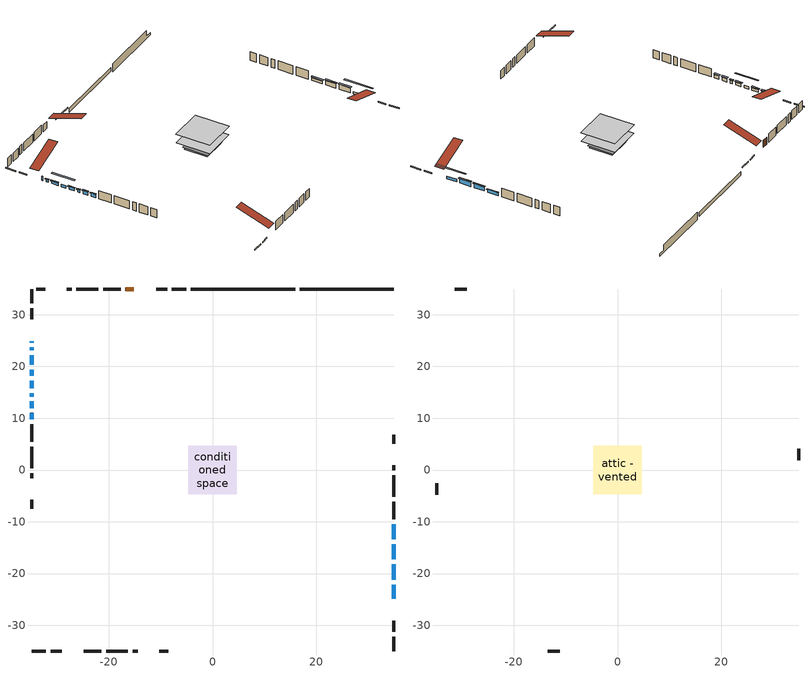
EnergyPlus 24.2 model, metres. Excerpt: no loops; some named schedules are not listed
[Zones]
conditioned space
 floor adiabatic (Floor2 construction): -3.48,-3.48 -3.48,3.48 3.48,3.48 3.48,-3.48 z1.07
 floor adiabatic (AdiabaticFloorConstruction): -4.71,-4.71 -4.71,4.71 4.71,4.71 4.71,-4.71 z1.07
 floor foundation (Slab1 construction): -3.22,-3.22 -3.22,3.22 3.22,3.22 3.22,-3.22 z-1.22
 floor foundation (Slab2 construction): -3.48,-3.48 -3.48,3.48 3.48,3.48 3.48,-3.48 z-0.65
 wall outside (RimJoist1 construction): -5.1,34.97 -7.85,34.97 / -34.97,-34.97 -32.21,-34.97 / -34.97,34.97 -34.97,32.21 / 34.97,-34.97 34.97,-32.21 z1.07:1.37
 wall outside (RimJoist2 construction): -8.78,34.97 -10.9,34.97 / -31.28,-34.97 -29.16,-34.97 / -34.97,31.28 -34.97,29.16 / 34.97,-31.28 34.97,-29.16 z1.07:1.37
 wall outside (AdiabaticWallConstruction 1): -15.18,34.97 -16.81,34.97 z1.07:3.1
 wall outside (AdiabaticWallConstruction): -34.97,24.88 -34.97,24.62 z1.07:2.29; -34.97,23.7 -34.97,23.08 / -34.97,22.16 -34.97,20.33 / 34.97,-13.41 34.97,-10.46 z1.07:1.83; 34.97,-24.88 34.97,-22.14 / -34.97,19.4 -34.97,18.18 z1.07:1.78; 34.97,-21.21 34.97,-18.16 z1.07:2.49; 34.97,-17.23 34.97,-14.33 z1.07:2.34; -34.97,17.25 -34.97,15.78 z1.07:1.88; -34.97,14.85 -34.97,14.19 z1.07:1.89; -34.97,13.26 -34.97,11.94 / -34.97,11.01 -34.97,9.79 z1.07:2.09
 wall outside (Wall1 construction): -17.73,34.97 -21.15,34.97 / -24.88,-34.97 -21.47,-34.97 / -34.97,8.86 -34.97,5.45 / 34.97,-9.53 34.97,-6.12 z1.07:3.51
 wall outside (Wall2 construction): -22.08,34.97 -26.27,34.97 / -20.54,-34.97 -16.34,-34.97 / -34.97,4.52 -34.97,0.32 / 34.97,-5.19 34.97,-1 z1.07:3.51
 wall outside (Wall3 construction): -27.2,34.97 -28.19,34.97 / -15.41,-34.97 -14.42,-34.97 / -34.97,-0.6 -34.97,-1.59 / 34.97,-0.07 34.97,0.92 z1.07:3.51
 wall outside (Wall5 construction): -32.35,34.97 -34.04,34.97 / -10.27,-34.97 -8.58,-34.97 / -34.97,-5.75 -34.97,-7.44 / 34.97,5.08 34.97,6.77 z1.07:3.51
 wall foundation (FoundationWall1 construction): 16.88,34.97,-1.22 16.88,34.97,1.07 33.16,34.97,1.07 33.16,34.97,-0.49 34.97,34.97,-0.49 34.97,34.97,-1.22
 wall foundation (FoundationWall2 construction): 15.95,34.97 -4.17,34.97 z-0.65:0.45
 window (WindowConstruction 9): -34.97,24.88 -34.97,24.63 z1.07:2.29
 window (WindowConstruction 7): -34.97,23.7 -34.97,23.09 z1.07:1.83
 window (WindowConstruction 8): -34.97,22.16 -34.97,20.33 z1.07:1.83
 window (WindowConstruction 10): 34.97,-24.88 34.97,-22.14 z1.07:1.78
 window (WindowConstruction 11): -34.97,19.4 -34.97,18.18 z1.07:1.78
 window (WindowConstruction): 34.97,-21.21 34.97,-18.16 z1.07:2.49
 window (WindowConstruction 1): 34.97,-17.23 34.97,-14.34 z1.07:2.34
 window (WindowConstruction 2): 34.97,-13.41 34.97,-10.46 z1.07:1.83
 window (WindowConstruction 3): -34.97,17.25 -34.97,15.78 z1.07:1.88
 window (WindowConstruction 4): -34.97,14.85 -34.97,14.19 z1.07:1.88
 window (WindowConstruction 5): -34.97,13.26 -34.97,11.94 z1.07:2.08
 window (WindowConstruction 6): -34.97,11.01 -34.97,9.79 z1.07:2.08
 door (Door): -15.18,34.97 -16.81,34.97 z1.07:3.1
 ceiling adiabatic (AdiabaticFloorConstruction): 4.71,-4.71 4.71,4.71 -4.71,4.71 -4.71,-4.71 z1.07
attic - vented
 floor to conditioned space (Floor1 construction Reversed): -4.72,-4.72 -4.72,4.72 4.72,4.72 4.72,-4.72 z3.51
 wall outside (Wall4 construction): -29.12,34.97 -31.42,34.97 / -13.49,-34.97 -11.2,-34.97 / -34.97,-2.52 -34.97,-4.82 / 34.97,1.85 34.97,4.15 z1.07:3.51
 roof outside (Roof1 construction): -14.25,34.97,3.51 -14.25,25.78,6.57 -11.83,25.78,6.57 -11.83,34.97,3.51; -25.81,-34.97,3.51 -25.81,-25.78,6.57 -28.23,-25.78,6.57 -28.23,-34.97,3.51; -34.97,25.81,3.51 -25.78,25.81,6.57 -25.78,28.23,6.57 -34.97,28.23,3.51; 34.97,-25.81,3.51 25.78,-25.81,6.57 25.78,-28.23,6.57 34.97,-28.23,3.51
shading: -34.97,22.89 -34.97,23.9 -35.38,23.9 -35.38,22.89 z2.03; -34.97,20.13 -34.97,22.36 -35.38,22.36 -35.38,20.13 z2.03; 34.97,-19.5 34.97,-27.52 35.38,-27.52 35.38,-19.5 z4.42; -34.97,15.54 -34.97,22.04 -35.38,22.04 -35.38,15.54 z4.42; 34.97,-17.96 34.97,-21.41 35.38,-21.41 35.38,-17.96 z2.69; 34.97,-14.13 34.97,-17.43 35.38,-17.43 35.38,-14.13 z2.54; 34.97,-10.26 34.97,-13.61 35.38,-13.61 35.38,-10.26 z2.03; -34.97,15.58 -34.97,17.45 -35.38,17.45 -35.38,15.58 z2.08; -34.97,13.99 -34.97,15.05 -35.38,15.05 -35.38,13.99 z2.08; -34.97,11.74 -34.97,13.46 -35.38,13.46 -35.38,11.74 z2.29; -34.97,9.59 -34.97,11.21 -35.38,11.21 -35.38,9.59 z2.29
[Building]
Building 1: Terrain=Suburbs
[Site:Location]
Edmonton Intl AP_AB: Latitude {deg}=53.31; Longitude {deg}=-113.58; Time Zone {hr}=-7; Elevation {m}=723; Keep Site Location Information=Yes
[Site:GroundTemperature:Shallow]
-1.56185, -3.61833, -3.78302, -2.80711, 1.11059, 5.01004, 8.39065, 10.5322, 10.7141, 8.97234, 5.67794, 1.89811
[Site:WaterMainsTemperature]
Calculation Method=Schedule; Temperature Schedule=mains temperature schedule
[Material] Roughness=Rough; Thermal Absorptance=0.9
Name | Thickness {m} | Conductivity {W/m-K} | Density {kg/m3} | Specific Heat {J/kg-K} | Solar Absorptance | Visible Absorptance
asphalt or fiberglass shingles | 0.00635 | 0.162714 | 1121.4 | 1465.45 | 0.4 | 0.4
ceiling loosefill ins | 0.169333 | 0.0480833 | 16.02 | 1046.75 | 0.7 | 0.7
ceiling stud and cavity | 0.1397 | 0.14295 | 65.682 | 1177.47 | 0.7 | 0.7
concrete 4.0 in. | 0.1016 | 1.803125 | 2242.8 | 837.4 | 0.7 | 0.7
concrete 8.0 in. | 0.2032 | 1.803125 | 2242.8 | 837.4 | 0.7 | 0.7
door material | 0.04445 | 0.053851 | 512.64 | 1214.23 | 0.7 | 0.7
exterior vertical ins | 0.00664066 | 0.029427 | 32.04 | 1214.23 | 0.7 | 0.7
exterior vertical ins 1 | 0.0537852 | 0.029427 | 32.04 | 1214.23 | 0.7 | 0.7
floor covering | 0.0127 | 9.015625 | 54.468 | 1339.84 | 0.6 | 0.6
floor covering 1 | 0.0127 | 0.0433444 | 54.468 | 1339.84 | 0.6 | 0.6
floor rigid ins; wall rigid ins | 0.512978 | 0.029427 | 32.04 | 1214.23 | 0.7 | 0.7
floor stud and cavity | 0.0889 | 0.216499 | 50.32683 | 1063.81 | 0.7 | 0.7
floor stud and cavity 1 | 0.1397 | 1.75129 | 37.0049 | 1207.88 | 0.7 | 0.7
furniture material conditioned space 1 | 0.1524 | 0.115458 | 640.8 | 1214.23 | 0.6 | 0.6
gypsum board | 0.0127 | 0.160291 | 801 | 837.4 | 0.6 | 0.6
gypsum board 1 | 0.0127 | 0.160291 | 801 | 837.4 | 0.7 | 0.7
osb sheathing 0.5 in. | 0.0127 | 0.115458 | 512.64 | 1214.23 | 0.7 | 0.7
osb sheathing 0.75 in. | 0.01905 | 0.115458 | 512.64 | 1214.23 | 0.7 | 0.7
osb sheathing 2.0 in. | 0.0508 | 0.115458 | 512.64 | 1214.23 | 0.7 | 0.7
rim joist stud and cavity | 0.0508 | 0.0315791 | 125.044 | 1163.47 | 0.6 | 0.6
rim joist stud and cavity 1 | 0.0508 | 0.0286046 | 125.044 | 1163.47 | 0.6 | 0.6
wall stud and cavity | 0.1397 | 0.101978 | 139.0536 | 1170.24 | 0.7 | 0.7
wall stud and cavity 1 | 0.1397 | 0.0917207 | 139.0536 | 1170.24 | 0.7 | 0.7
wall stud and cavity 2 | 0.1397 | 0.108534 | 139.0536 | 1170.24 | 0.7 | 0.7
wall stud and cavity 3 | 0.0889 | 6.1454 | 50.32683 | 1063.81 | 0.6 | 0.6
wall stud and cavity 4 | 0.1397 | 0.112846 | 139.0536 | 1170.24 | 0.7 | 0.7
wall stud and cavity 5 | 0.0889 | 0.380278 | 52.3479 | 1209.89 | 0.7 | 0.7
wall stud and cavity 6 | 0.0889 | 0.391764 | 83.0341 | 1211.67 | 0.7 | 0.7
wood siding | 0.0254 | 0.102417 | 544.68 | 1172.36 | 0.4 | 0.4
wood siding 1 | 0.00254 | 0.102417 | 544.68 | 1172.36 | 0.4 | 0.4
wood siding 2; wood siding 3; wood siding 4 | 0.0254 | 0.102417 | 544.68 | 1172.36 | 0.7 | 0.7
[WindowMaterial:SimpleGlazingSystem]
Name | U-Factor {W/m2-K} | Solar Heat Gain Coefficient
WindowMaterial | 3.296079 | 0.7
WindowMaterial 1 | 3.696378 | 0.57
WindowMaterial 10 | 3.30573 | 0.66
WindowMaterial 11 | 4.52082 | 0.53
WindowMaterial 2 | 4.38001 | 0.54
WindowMaterial 3 | 4.29711 | 0.54
WindowMaterial 4 | 2.52614 | 0.26
WindowMaterial 5 | 4.08135 | 0.55
WindowMaterial 6 | 4.10633 | 0.55
WindowMaterial 7 | 4.71671 | 0.51
WindowMaterial 8 | 2.680016 | 0.5
WindowMaterial 9 | 5.1119 | 0.64
[Construction]
AdiabaticFloorConstruction: floor stud and cavity 1, floor rigid ins, osb sheathing 0.75 in., floor covering 1
AdiabaticWallConstruction: wood siding 3, wall rigid ins, wall stud and cavity 5, gypsum board
AdiabaticWallConstruction 1: wood siding 4, wall rigid ins, wall stud and cavity 5, gypsum board
Door: door material
Floor1 construction Reversed: gypsum board, ceiling stud and cavity, ceiling loosefill ins
Floor2 construction: floor stud and cavity, floor covering
FoundationWall1 construction; FoundationWall2 construction: concrete 8.0 in., gypsum board 1
furniture construction conditioned space 1: furniture material conditioned space 1
PartitionWallConstruction: gypsum board, wall stud and cavity 6, gypsum board
RimJoist1 construction: wood siding 2, osb sheathing 2.0 in., rim joist stud and cavity
RimJoist2 construction: wood siding 2, osb sheathing 2.0 in., rim joist stud and cavity 1
Roof1 construction: asphalt or fiberglass shingles
Slab1 construction; Slab2 construction: concrete 4.0 in.
Wall1 construction: wood siding, osb sheathing 0.5 in., wall stud and cavity, gypsum board
Wall2 construction: wood siding, osb sheathing 0.5 in., wall stud and cavity 1, gypsum board
Wall3 construction: wood siding, osb sheathing 0.5 in., wall stud and cavity 2, gypsum board
Wall4 construction: wood siding 1, wall stud and cavity 3
Wall5 construction: wood siding, osb sheathing 0.5 in., wall stud and cavity 4, gypsum board
WindowConstruction: WindowMaterial
WindowConstruction 1: WindowMaterial 1
WindowConstruction 10: WindowMaterial 10
WindowConstruction 11: WindowMaterial 11
WindowConstruction 2: WindowMaterial 2
WindowConstruction 3: WindowMaterial 3
WindowConstruction 4: WindowMaterial 4
WindowConstruction 5: WindowMaterial 5
WindowConstruction 6: WindowMaterial 6
WindowConstruction 7: WindowMaterial 7
WindowConstruction 8: WindowMaterial 8
WindowConstruction 9: WindowMaterial 9
[Zone] Multiplier=1; Part of Total Floor Area=Yes
Name | Volume {m3}
attic - vented | 44.2148
conditioned space | 321.2
[Space]
Name | Zone | Volume {m3}
attic - vented 1 | attic - vented | 44.2148
conditioned space 1 | conditioned space | 321.2
[ZoneInfiltration:EffectiveLeakageArea]
infil attic - vented 1: Zone or Space=attic - vented 1; Schedule=Always On Discrete; Effective Air Leakage Area {cm2}=3093.91; Stack Coefficient=0.000382492; Wind Coefficient=1.32139e-05
[ZoneMixing]
whole house fan mix: Zone or Space=attic - vented; Schedule=Always On Continuous; Design Flow Rate Calculation Method=Flow/Zone; Design Flow Rate {m3/s}=0; Source Zone or Space=conditioned space
[SurfaceProperty:ExposedFoundationPerimeter] Exposed Perimeter Calculation Method=TotalExposedPerimeter
Name | Total Exposed Perimeter {m}
Slab1 | 18.087
Slab2 | 20.117
[InternalMass] Zone or ZoneList=conditioned space; Space or SpaceList=conditioned space 1
Name | Construction | Surface Area {m2}
furniture mass conditioned space 1 | furniture construction conditioned space 1 | 90.7879
partition wall mass | PartitionWallConstruction | 178.66
[Lights]
interior lighting: Zone or ZoneList or Space or SpaceList=conditioned space 1; Schedule=interior lighting schedule; Design Level Calculation Method=LightingLevel; Lighting Level {W}=343.2; Return Air Fraction=0; Fraction Radiant=0.6; Fraction Visible=0.2; Fraction Replaceable=1
[People]
occupants: Zone or ZoneList or Space or SpaceList=conditioned space 1; Number of People Schedule=occupants schedule; Number of People Calculation Method=People; Number of People=3; Fraction Radiant=0.314171; Sensible Heat Fraction=0.56303; Activity Level Schedule=occupants activity schedule; Carbon Dioxide Generation Rate {m3/s-W}=0; Enable ASHRAE 55 Comfort Warnings=No; Mean Radiant Temperature Calculation Type=EnclosureAveraged
[ElectricEquipment] Zone or ZoneList or Space or SpaceList=conditioned space 1; Design Level Calculation Method=EquipmentLevel
Name | Schedule | Design Level {W} | Fraction Latent | Fraction Radiant | Fraction Lost
clothes dryer | clothes dryer schedule | 140.772 | 0.015 | 0.081 | 0.85
clothes washer | clothes washer schedule | 32.1985 | 0.03 | 0.162 | 0.7
cooking range | cooking range schedule | 215.147 | 0.08 | 0.432 | 0.2
dishwasher | dishwasher schedule | 66.8632 | 0.3 | 0.18 | 0.4
fridge | fridge schedule | 72.9452 | 0 | 0.6 | 0
mech vent bath fan 0 | mech vent bath fan 0 schedule | 50.2 | 0 | 0 | 1
mech vent bath fan 1 | mech vent bath fan 1 schedule | 50.2 | 0 | 0 | 1
mech vent house fan | mech vent house fan schedule | 0 | 0 | 0 | 1
mech vent house fan cfis | mech vent house fan cfis schedule | 0 | 0 | 0 | 0
mech vent range fan 0 | mech vent range fan 0 schedule | 57 | 0 | 0 | 1
misc plug loads | misc plug loads schedule | 494.7 | 0.045 | 0.513 | 0.1
whole house fan | Always On Discrete | 0 | 0 | 0 | 1
[OtherEquipment] Zone or ZoneList or Space or SpaceList=conditioned space 1; Design Level Calculation Method=EquipmentLevel
Name | Fuel Type | Schedule | Design Level {W} | Fraction Latent | Fraction Radiant | Fraction Lost
clothes dryer 1 | Electricity | clothes dryer schedule | 0 | 0.015 | 0.081 | 0.85
cooking range 1 | Electricity | cooking range schedule | 0 | 0.08 | 0.432 | 0.2
general water use latent | None | general water use schedule | 62.594 | 1 | 0 | 0
general water use sensible | None | general water use schedule | -61.6891 | 0 | 0.6 | 0
mech vent house fan latent load | None | Always On Discrete | 0 | 1 | 0 | 0
mech vent house fan sensible load | None | Always On Discrete | 0 | 0 | 0 | 0
water heater energy adjustment1 | NaturalGas | Always On Discrete | 0.01 | 0 | 0 | 1
[ZoneInfiltration:DesignFlowRate] Zone or ZoneList or Space or SpaceList=conditioned space 1; Schedule=Always On Discrete; Design Flow Rate Calculation Method=Flow/Zone; Design Flow Rate {m3/s}=0
infil flow; natural vent flow; whole house fan flow
[Foundation:Kiva] Initial Indoor Air Temperature {C}=18; Wall Depth Below Slab {m}=0.2032; Custom Block X Position 1 {m}=0.2159; Custom Block Z Position 1 {m}=0
Name | Wall Height Above Grade {m} | Custom Block Material Name 1 | Custom Block Depth 1 {m}
Foundation Kiva 1 | 1.07 | exterior vertical ins | 2.28999
Foundation Kiva 2 | 0.450007 | exterior vertical ins 1 | 1.09999
[Foundation:Kiva:Settings]
Soil Conductivity {W/m-K}=0.849921; Soil Density {kg/m3}=1842.3; Soil Specific Heat {J/kg-K}=418.7; Ground Solar Absorptivity=0.9; Ground Thermal Absorptivity=0.9; Ground Surface Roughness {m}=0.03; Far-Field Width {m}=40; Deep-Ground Boundary Condition=ZeroFlux; Deep-Ground Depth {m}=40; Minimum Cell Dimension {m}=0.2; Maximum Cell Growth Coefficient=3; Simulation Timestep=Timestep
[Exterior:Lights]
exterior lighting: Schedule=exterior lighting schedule; Design Level {W}=75.6
[Schedule:Constant]
Name | Hourly Value
Always On Continuous; mech vent house fan schedule; mech vent house fan cfis schedule; Always On Discrete | 1
occupants activity schedule | 117.228
fridge schedule | 0
[Schedule:Week:Daily]
interior lighting schedule Week Rule - Jan1-Jan27: interior lighting schedule day, interior lighting schedule day, interior lighting schedule day, interior lighting schedule day, interior lighting schedule day, interior lighting schedule day, interior lighting schedule day, interior lighting schedule default day, interior lighting schedule default day, interior lighting schedule default day, interior lighting schedule default day, interior lighting schedule default day
interior lighting schedule Week Rule - Jan28-Feb3: interior lighting schedule day, interior lighting schedule day, interior lighting schedule day, interior lighting schedule day, interior lighting schedule day 1, interior lighting schedule day 1, interior lighting schedule day 1, interior lighting schedule default day, interior lighting schedule default day, interior lighting schedule default day, interior lighting schedule default day, interior lighting schedule default day
interior lighting schedule Week Rule - Feb4-Feb24: interior lighting schedule day 1, interior lighting schedule day 1, interior lighting schedule day 1, interior lighting schedule day 1, interior lighting schedule day 1, interior lighting schedule day 1, interior lighting schedule day 1, interior lighting schedule default day, interior lighting schedule default day, interior lighting schedule default day, interior lighting schedule default day, interior lighting schedule default day
interior lighting schedule Week Rule - Feb25-Mar3: interior lighting schedule day 1, interior lighting schedule day 1, interior lighting schedule day 1, interior lighting schedule day 1, interior lighting schedule day 2, interior lighting schedule day 2, interior lighting schedule day 2, interior lighting schedule default day, interior lighting schedule default day, interior lighting schedule default day, interior lighting schedule default day, interior lighting schedule default day
interior lighting schedule Week Rule - Mar4-Mar31: interior lighting schedule day 2, interior lighting schedule day 2, interior lighting schedule day 2, interior lighting schedule day 2, interior lighting schedule day 2, interior lighting schedule day 2, interior lighting schedule day 2, interior lighting schedule default day, interior lighting schedule default day, interior lighting schedule default day, interior lighting schedule default day, interior lighting schedule default day
interior lighting schedule Week Rule - Apr1-Apr28: interior lighting schedule day 3, interior lighting schedule day 3, interior lighting schedule day 3, interior lighting schedule day 3, interior lighting schedule day 3, interior lighting schedule day 3, interior lighting schedule day 3, interior lighting schedule default day, interior lighting schedule default day, interior lighting schedule default day, interior lighting schedule default day, interior lighting schedule default day
interior lighting schedule Week Rule - Apr29-May5: interior lighting schedule day 3, interior lighting schedule day 3, interior lighting schedule day 4, interior lighting schedule day 4, interior lighting schedule day 4, interior lighting schedule day 4, interior lighting schedule day 4, interior lighting schedule default day, interior lighting schedule default day, interior lighting schedule default day, interior lighting schedule default day, interior lighting schedule default day
interior lighting schedule Week Rule - May6-May26: interior lighting schedule day 4, interior lighting schedule day 4, interior lighting schedule day 4, interior lighting schedule day 4, interior lighting schedule day 4, interior lighting schedule day 4, interior lighting schedule day 4, interior lighting schedule default day, interior lighting schedule default day, interior lighting schedule default day, interior lighting schedule default day, interior lighting schedule default day
interior lighting schedule Week Rule - May27-Jun2: interior lighting schedule day 4, interior lighting schedule day 4, interior lighting schedule day 4, interior lighting schedule day 4, interior lighting schedule day 4, interior lighting schedule day 5, interior lighting schedule day 5, interior lighting schedule default day, interior lighting schedule default day, interior lighting schedule default day, interior lighting schedule default day, interior lighting schedule default day
interior lighting schedule Week Rule - Jun3-Jun30: interior lighting schedule day 5, interior lighting schedule day 5, interior lighting schedule day 5, interior lighting schedule day 5, interior lighting schedule day 5, interior lighting schedule day 5, interior lighting schedule day 5, interior lighting schedule default day, interior lighting schedule default day, interior lighting schedule default day, interior lighting schedule default day, interior lighting schedule default day
interior lighting schedule Week Rule - Jul1-Jul28: interior lighting schedule day 6, interior lighting schedule day 6, interior lighting schedule day 6, interior lighting schedule day 6, interior lighting schedule day 6, interior lighting schedule day 6, interior lighting schedule day 6, interior lighting schedule default day, interior lighting schedule default day, interior lighting schedule default day, interior lighting schedule default day, interior lighting schedule default day
interior lighting schedule Week Rule - Jul29-Aug4: interior lighting schedule day 6, interior lighting schedule day 6, interior lighting schedule day 6, interior lighting schedule day 7, interior lighting schedule day 7, interior lighting schedule day 7, interior lighting schedule day 7, interior lighting schedule default day, interior lighting schedule default day, interior lighting schedule default day, interior lighting schedule default day, interior lighting schedule default day
interior lighting schedule Week Rule - Aug5-Aug25: interior lighting schedule day 7, interior lighting schedule day 7, interior lighting schedule day 7, interior lighting schedule day 7, interior lighting schedule day 7, interior lighting schedule day 7, interior lighting schedule day 7, interior lighting schedule default day, interior lighting schedule default day, interior lighting schedule default day, interior lighting schedule default day, interior lighting schedule default day
interior lighting schedule Week Rule - Aug26-Sep1: interior lighting schedule day 7, interior lighting schedule day 7, interior lighting schedule day 7, interior lighting schedule day 7, interior lighting schedule day 7, interior lighting schedule day 7, interior lighting schedule day 8, interior lighting schedule default day, interior lighting schedule default day, interior lighting schedule default day, interior lighting schedule default day, interior lighting schedule default day
interior lighting schedule Week Rule - Sep2-Sep29: interior lighting schedule day 8, interior lighting schedule day 8, interior lighting schedule day 8, interior lighting schedule day 8, interior lighting schedule day 8, interior lighting schedule day 8, interior lighting schedule day 8, interior lighting schedule default day, interior lighting schedule default day, interior lighting schedule default day, interior lighting schedule default day, interior lighting schedule default day
interior lighting schedule Week Rule - Sep30-Oct6: interior lighting schedule day 8, interior lighting schedule day 9, interior lighting schedule day 9, interior lighting schedule day 9, interior lighting schedule day 9, interior lighting schedule day 9, interior lighting schedule day 9, interior lighting schedule default day, interior lighting schedule default day, interior lighting schedule default day, interior lighting schedule default day, interior lighting schedule default day
interior lighting schedule Week Rule - Oct7-Oct27: interior lighting schedule day 9, interior lighting schedule day 9, interior lighting schedule day 9, interior lighting schedule day 9, interior lighting schedule day 9, interior lighting schedule day 9, interior lighting schedule day 9, interior lighting schedule default day, interior lighting schedule default day, interior lighting schedule default day, interior lighting schedule default day, interior lighting schedule default day
interior lighting schedule Week Rule - Oct28-Nov3: interior lighting schedule day 9, interior lighting schedule day 9, interior lighting schedule day 9, interior lighting schedule day 9, interior lighting schedule day 10, interior lighting schedule day 10, interior lighting schedule day 10, interior lighting schedule default day, interior lighting schedule default day, interior lighting schedule default day, interior lighting schedule default day, interior lighting schedule default day
interior lighting schedule Week Rule - Nov4-Nov24: interior lighting schedule day 10, interior lighting schedule day 10, interior lighting schedule day 10, interior lighting schedule day 10, interior lighting schedule day 10, interior lighting schedule day 10, interior lighting schedule day 10, interior lighting schedule default day, interior lighting schedule default day, interior lighting schedule default day, interior lighting schedule default day, interior lighting schedule default day
interior lighting schedule Week Rule - Nov25-Dec1: interior lighting schedule day 10, interior lighting schedule day 10, interior lighting schedule day 10, interior lighting schedule day 10, interior lighting schedule day 10, interior lighting schedule day 10, interior lighting schedule day 11, interior lighting schedule default day, interior lighting schedule default day, interior lighting schedule default day, interior lighting schedule default day, interior lighting schedule default day
interior lighting schedule Week Rule - Dec2-Dec31: interior lighting schedule day 11, interior lighting schedule day 11, interior lighting schedule day 11, interior lighting schedule day 11, interior lighting schedule day 11, interior lighting schedule day 11, interior lighting schedule day 11, interior lighting schedule default day, interior lighting schedule default day, interior lighting schedule default day, interior lighting schedule default day, interior lighting schedule default day
occupants schedule Week Rule - Jan1-Dec31: occupants schedule day, occupants schedule day, occupants schedule day, occupants schedule day, occupants schedule day, occupants schedule day, occupants schedule day, occupants schedule default day, occupants schedule default day, occupants schedule default day, occupants schedule default day, occupants schedule default day
clothes dryer schedule Week Rule - Jan1-Dec31: clothes dryer schedule day, clothes dryer schedule day, clothes dryer schedule day, clothes dryer schedule day, clothes dryer schedule day, clothes dryer schedule day, clothes dryer schedule day, clothes dryer schedule default day, clothes dryer schedule default day, clothes dryer schedule default day, clothes dryer schedule default day, clothes dryer schedule default day
clothes washer schedule Week Rule - Jan1-Dec31: clothes washer schedule day, clothes washer schedule day, clothes washer schedule day, clothes washer schedule day, clothes washer schedule day, clothes washer schedule day, clothes washer schedule day, clothes washer schedule default day, clothes washer schedule default day, clothes washer schedule default day, clothes washer schedule default day, clothes washer schedule default day
cooking range schedule Week Rule - Jan1-Dec31: cooking range schedule day, cooking range schedule day, cooking range schedule day, cooking range schedule day, cooking range schedule day, cooking range schedule day, cooking range schedule day, cooking range schedule default day, cooking range schedule default day, cooking range schedule default day, cooking range schedule default day, cooking range schedule default day
dishwasher schedule Week Rule - Jan1-Dec31: dishwasher schedule day, dishwasher schedule day, dishwasher schedule day, dishwasher schedule day, dishwasher schedule day, dishwasher schedule day, dishwasher schedule day, dishwasher schedule default day, dishwasher schedule default day, dishwasher schedule default day, dishwasher schedule default day, dishwasher schedule default day
mech vent bath fan 0 schedule Week Rule - Jan1-Dec31: mech vent bath fan 0 schedule day, mech vent bath fan 0 schedule day, mech vent bath fan 0 schedule day, mech vent bath fan 0 schedule day, mech vent bath fan 0 schedule day, mech vent bath fan 0 schedule day, mech vent bath fan 0 schedule day, mech vent bath fan 0 schedule default day, mech vent bath fan 0 schedule default day, mech vent bath fan 0 schedule default day, mech vent bath fan 0 schedule default day, mech vent bath fan 0 schedule default day
mech vent bath fan 1 schedule Week Rule - Jan1-Dec31: mech vent bath fan 1 schedule day, mech vent bath fan 1 schedule day, mech vent bath fan 1 schedule day, mech vent bath fan 1 schedule day, mech vent bath fan 1 schedule day, mech vent bath fan 1 schedule day, mech vent bath fan 1 schedule day, mech vent bath fan 1 schedule default day, mech vent bath fan 1 schedule default day, mech vent bath fan 1 schedule default day, mech vent bath fan 1 schedule default day, mech vent bath fan 1 schedule default day
mech vent range fan 0 schedule Week Rule - Jan1-Dec31: mech vent range fan 0 schedule day, mech vent range fan 0 schedule day, mech vent range fan 0 schedule day, mech vent range fan 0 schedule day, mech vent range fan 0 schedule day, mech vent range fan 0 schedule day, mech vent range fan 0 schedule day, mech vent range fan 0 schedule default day, mech vent range fan 0 schedule default day, mech vent range fan 0 schedule default day, mech vent range fan 0 schedule default day, mech vent range fan 0 schedule default day
misc plug loads schedule Week Rule - Jan1-Dec31: misc plug loads schedule day, misc plug loads schedule day, misc plug loads schedule day, misc plug loads schedule day, misc plug loads schedule day, misc plug loads schedule day, misc plug loads schedule day, misc plug loads schedule default day, misc plug loads schedule default day, misc plug loads schedule default day, misc plug loads schedule default day, misc plug loads schedule default day
general water use schedule Week Rule - Jan1-Dec31: general water use schedule day, general water use schedule day, general water use schedule day, general water use schedule day, general water use schedule day, general water use schedule day, general water use schedule day, general water use schedule default day, general water use schedule default day, general water use schedule default day, general water use schedule default day, general water use schedule default day
exterior lighting schedule Week Rule - Jan1-Jan27: exterior lighting schedule day, exterior lighting schedule day, exterior lighting schedule day, exterior lighting schedule day, exterior lighting schedule day, exterior lighting schedule day, exterior lighting schedule day, exterior lighting schedule default day, exterior lighting schedule default day, exterior lighting schedule default day, exterior lighting schedule default day, exterior lighting schedule default day
exterior lighting schedule Week Rule - Jan28-Feb3: exterior lighting schedule day, exterior lighting schedule day, exterior lighting schedule day, exterior lighting schedule day, exterior lighting schedule day 1, exterior lighting schedule day 1, exterior lighting schedule day 1, exterior lighting schedule default day, exterior lighting schedule default day, exterior lighting schedule default day, exterior lighting schedule default day, exterior lighting schedule default day
exterior lighting schedule Week Rule - Feb4-Feb24: exterior lighting schedule day 1, exterior lighting schedule day 1, exterior lighting schedule day 1, exterior lighting schedule day 1, exterior lighting schedule day 1, exterior lighting schedule day 1, exterior lighting schedule day 1, exterior lighting schedule default day, exterior lighting schedule default day, exterior lighting schedule default day, exterior lighting schedule default day, exterior lighting schedule default day
exterior lighting schedule Week Rule - Feb25-Mar3: exterior lighting schedule day 1, exterior lighting schedule day 1, exterior lighting schedule day 1, exterior lighting schedule day 1, exterior lighting schedule day 2, exterior lighting schedule day 2, exterior lighting schedule day 2, exterior lighting schedule default day, exterior lighting schedule default day, exterior lighting schedule default day, exterior lighting schedule default day, exterior lighting schedule default day
exterior lighting schedule Week Rule - Mar4-Mar31: exterior lighting schedule day 2, exterior lighting schedule day 2, exterior lighting schedule day 2, exterior lighting schedule day 2, exterior lighting schedule day 2, exterior lighting schedule day 2, exterior lighting schedule day 2, exterior lighting schedule default day, exterior lighting schedule default day, exterior lighting schedule default day, exterior lighting schedule default day, exterior lighting schedule default day
exterior lighting schedule Week Rule - Apr1-Apr28: exterior lighting schedule day 3, exterior lighting schedule day 3, exterior lighting schedule day 3, exterior lighting schedule day 3, exterior lighting schedule day 3, exterior lighting schedule day 3, exterior lighting schedule day 3, exterior lighting schedule default day, exterior lighting schedule default day, exterior lighting schedule default day, exterior lighting schedule default day, exterior lighting schedule default day
exterior lighting schedule Week Rule - Apr29-May5: exterior lighting schedule day 3, exterior lighting schedule day 3, exterior lighting schedule day 4, exterior lighting schedule day 4, exterior lighting schedule day 4, exterior lighting schedule day 4, exterior lighting schedule day 4, exterior lighting schedule default day, exterior lighting schedule default day, exterior lighting schedule default day, exterior lighting schedule default day, exterior lighting schedule default day
exterior lighting schedule Week Rule - May6-May26: exterior lighting schedule day 4, exterior lighting schedule day 4, exterior lighting schedule day 4, exterior lighting schedule day 4, exterior lighting schedule day 4, exterior lighting schedule day 4, exterior lighting schedule day 4, exterior lighting schedule default day, exterior lighting schedule default day, exterior lighting schedule default day, exterior lighting schedule default day, exterior lighting schedule default day
exterior lighting schedule Week Rule - May27-Jun2: exterior lighting schedule day 4, exterior lighting schedule day 4, exterior lighting schedule day 4, exterior lighting schedule day 4, exterior lighting schedule day 4, exterior lighting schedule day 5, exterior lighting schedule day 5, exterior lighting schedule default day, exterior lighting schedule default day, exterior lighting schedule default day, exterior lighting schedule default day, exterior lighting schedule default day
exterior lighting schedule Week Rule - Jun3-Jun30: exterior lighting schedule day 5, exterior lighting schedule day 5, exterior lighting schedule day 5, exterior lighting schedule day 5, exterior lighting schedule day 5, exterior lighting schedule day 5, exterior lighting schedule day 5, exterior lighting schedule default day, exterior lighting schedule default day, exterior lighting schedule default day, exterior lighting schedule default day, exterior lighting schedule default day
[Schedule:Year]
interior lighting schedule: interior lighting schedule Week Rule - Jan1-Jan27, 1, 1, 1, 27, interior lighting schedule Week Rule - Jan28-Feb3, 1, 28, 2, 3, interior lighting schedule Week Rule - Feb4-Feb24, 2, 4, 2, 24, interior lighting schedule Week Rule - Feb25-Mar3, 2, 25, 3, 3, interior lighting schedule Week Rule - Mar4-Mar31, 3, 4, 3, 31, interior lighting schedule Week Rule - Apr1-Apr28, 4, 1, 4, 28, interior lighting schedule Week Rule - Apr29-May5, 4, 29, 5, 5, interior lighting schedule Week Rule - May6-May26, 5, 6, 5, 26, interior lighting schedule Week Rule - May27-Jun2, 5, 27, 6, 2, interior lighting schedule Week Rule - Jun3-Jun30, 6, 3, 6, 30, interior lighting schedule Week Rule - Jul1-Jul28, 7, 1, 7, 28, interior lighting schedule Week Rule - Jul29-Aug4, 7, 29, 8, 4, interior lighting schedule Week Rule - Aug5-Aug25, 8, 5, 8, 25, interior lighting schedule Week Rule - Aug26-Sep1, 8, 26, 9, 1, interior lighting schedule Week Rule - Sep2-Sep29, 9, 2, 9, 29, interior lighting schedule Week Rule - Sep30-Oct6, 9, 30, 10, 6, interior lighting schedule Week Rule - Oct7-Oct27, 10, 7, 10, 27, interior lighting schedule Week Rule - Oct28-Nov3, 10, 28, 11, 3, interior lighting schedule Week Rule - Nov4-Nov24, 11, 4, 11, 24, interior lighting schedule Week Rule - Nov25-Dec1, 11, 25, 12, 1, interior lighting schedule Week Rule - Dec2-Dec31, 12, 2, 12, 31
occupants schedule: occupants schedule Week Rule - Jan1-Dec31, 1, 1, 12, 31
clothes dryer schedule: clothes dryer schedule Week Rule - Jan1-Dec31, 1, 1, 12, 31
clothes washer schedule: clothes washer schedule Week Rule - Jan1-Dec31, 1, 1, 12, 31
cooking range schedule: cooking range schedule Week Rule - Jan1-Dec31, 1, 1, 12, 31
dishwasher schedule: dishwasher schedule Week Rule - Jan1-Dec31, 1, 1, 12, 31
mech vent bath fan 0 schedule: mech vent bath fan 0 schedule Week Rule - Jan1-Dec31, 1, 1, 12, 31
mech vent bath fan 1 schedule: mech vent bath fan 1 schedule Week Rule - Jan1-Dec31, 1, 1, 12, 31
mech vent range fan 0 schedule: mech vent range fan 0 schedule Week Rule - Jan1-Dec31, 1, 1, 12, 31
misc plug loads schedule: misc plug loads schedule Week Rule - Jan1-Dec31, 1, 1, 12, 31
general water use schedule: general water use schedule Week Rule - Jan1-Dec31, 1, 1, 12, 31
exterior lighting schedule: exterior lighting schedule Week Rule - Jan1-Jan27, 1, 1, 1, 27, exterior lighting schedule Week Rule - Jan28-Feb3, 1, 28, 2, 3, exterior lighting schedule Week Rule - Feb4-Feb24, 2, 4, 2, 24, exterior lighting schedule Week Rule - Feb25-Mar3, 2, 25, 3, 3, exterior lighting schedule Week Rule - Mar4-Mar31, 3, 4, 3, 31, exterior lighting schedule Week Rule - Apr1-Apr28, 4, 1, 4, 28, exterior lighting schedule Week Rule - Apr29-May5, 4, 29, 5, 5, exterior lighting schedule Week Rule - May6-May26, 5, 6, 5, 26, exterior lighting schedule Week Rule - May27-Jun2, 5, 27, 6, 2, exterior lighting schedule Week Rule - Jun3-Jun30, 6, 3, 6, 30, exterior lighting schedule Week Rule - Jul1-Jul28, 7, 1, 7, 28, exterior lighting schedule Week Rule - Jul29-Aug4, 7, 29, 8, 4, exterior lighting schedule Week Rule - Aug5-Aug25, 8, 5, 8, 25, exterior lighting schedule Week Rule - Aug26-Sep1, 8, 26, 9, 1, exterior lighting schedule Week Rule - Sep2-Sep29, 9, 2, 9, 29, exterior lighting schedule Week Rule - Sep30-Oct6, 9, 30, 10, 6, exterior lighting schedule Week Rule - Oct7-Oct27, 10, 7, 10, 27, exterior lighting schedule Week Rule - Oct28-Nov3, 10, 28, 11, 3, exterior lighting schedule Week Rule - Nov4-Nov24, 11, 4, 11, 24, exterior lighting schedule Week Rule - Nov25-Dec1, 11, 25, 12, 1, exterior lighting schedule Week Rule - Dec2-Dec31, 12, 2, 12, 31
[Schedule:Compact]
mains temperature schedule: Through: 01/01, For: AllDays, Until: 24:00, 3.97167, Through: 01/02, For: AllDays, Until: 24:00, 3.90778, Through: 01/03, For: AllDays, Until: 24:00, 3.84556, Through: 01/04, For: AllDays, Until: 24:00, 3.78389, Through: 01/05, For: AllDays, Until: 24:00, 3.72278, Through: 01/06, For: AllDays, Until: 24:00, 3.66278, Through: 01/07, For: AllDays, Until: 24:00, 3.60389, Through: 01/08, For: AllDays, Until: 24:00, 3.54556, Through: 01/09, For: AllDays, Until: 24:00, 3.48833, Through: 01/10, For: AllDays, Until: 24:00, 3.43167, Through: 01/11, For: AllDays, Until: 24:00, 3.37611, Through: 01/12, For: AllDays, Until: 24:00, 3.32167, Through: 01/13, For: AllDays, Until: 24:00, 3.26833, Through: 01/14, For: AllDays, Until: 24:00, 3.21556, Through: 01/15, For: AllDays, Until: 24:00, 3.16444, Through: 01/16, For: AllDays, Until: 24:00, 3.11389, Through: 01/17, For: AllDays, Until: 24:00, 3.06444, Through: 01/18, For: AllDays, Until: 24:00, 3.01611, Through: 01/19, For: AllDays, Until: 24:00, 2.96889, Through: 01/20, For: AllDays, Until: 24:00, 2.92278, Through: 01/21, For: AllDays, Until: 24:00, 2.87722, Through: 01/22, For: AllDays, Until: 24:00, 2.83333, Through: 01/23, For: AllDays, Until: 24:00, 2.79056, Through: 01/24, For: AllDays, Until: 24:00, 2.74889, Through: 01/25, For: AllDays, Until: 24:00, 2.70833, Through: 01/26, For: AllDays, Until: 24:00, 2.66889, Through: 01/27, For: AllDays, Until: 24:00, 2.63056, Through: 01/28, For: AllDays, Until: 24:00, 2.59333, Through: 01/29, For: AllDays, Until: 24:00, 2.55778, Through: 01/30, For: AllDays, Until: 24:00, 2.52278, Through: 01/31, For: AllDays, Until: 24:00, 2.48944, Through: 02/01, For: AllDays, Until: 24:00, 2.45722, Through: 02/02, For: AllDays, Until: 24:00, 2.42611, Through: 02/03, For: AllDays, Until: 24:00, 2.39667, Through: 02/04, For: AllDays, Until: 24:00, 2.36833, Through: 02/05, For: AllDays, Until: 24:00, 2.34111, Through: 02/06, For: AllDays, Until: 24:00, 2.315, Through: 02/07, For: AllDays, Until: 24:00, 2.29056, Through: 02/08, For: AllDays, Until: 24:00, 2.26722, Through: 02/09, For: AllDays, Until: 24:00, 2.245, Through: 02/10, For: AllDays, Until: 24:00, 2.22444, Through: 02/11, For: AllDays, Until: 24:00, 2.20444, Through: 02/12, For: AllDays, Until: 24:00, 2.18667, Through: 02/13, For: AllDays, Until: 24:00, 2.17, Through: 02/14, For: AllDays, Until: 24:00, 2.15444, Through: 02/15, For: AllDays, Until: 24:00, 2.14, Through: 02/16, For: AllDays, Until: 24:00, 2.12722, Through: 02/17, For: AllDays, Until: 24:00, 2.11556, Through: 02/18, For: AllDays, Until: 24:00, 2.10556, Through: 02/19, For: AllDays, Until: 24:00, 2.09667, Through: 02/20, For: AllDays, Until: 24:00, 2.08889, Through: 02/21, For: AllDays, Until: 24:00, 2.08278, Through: 02/22, For: AllDays, Until: 24:00, 2.07833, Through: 02/23, For: AllDays, Until: 24:00, 2.07444, Through: 02/24, For: AllDays, Until: 24:00, 2.07278, Through: 02/25, For: AllDays, Until: 24:00, 2.07167, Through: 02/26, For: AllDays, Until: 24:00, 2.07222, Through: 02/27, For: AllDays, Until: 24:00, 2.07444, Through: 02/28, For: AllDays, Until: 24:00, 2.07778, Through: 03/01, For: AllDays, Until: 24:00, 2.08222, Through: 03/02, For: AllDays, Until: 24:00, 2.08833, Through: 03/03, For: AllDays, Until: 24:00, 2.09556, Through: 03/04, For: AllDays, Until: 24:00, 2.10444, Through: 03/05, For: AllDays, Until: 24:00, 2.11444, Through: 03/06, For: AllDays, Until: 24:00, 2.12556, Through: 03/07, For: AllDays, Until: 24:00, 2.13833, Through: 03/08, For: AllDays, Until: 24:00, 2.15278, Through: 03/09, For: AllDays, Until: 24:00, 2.16778, Through: 03/10, For: AllDays, Until: 24:00, 2.18444, Through: 03/11, For: AllDays, Until: 24:00, 2.20278, Through: 03/12, For: AllDays, Until: 24:00, 2.22167, Through: 03/13, For: AllDays, Until: 24:00, 2.24278, Through: 03/14, For: AllDays, Until: 24:00, 2.26444, Through: 03/15, For: AllDays, Until: 24:00, 2.28778, Through: 03/16, For: AllDays, Until: 24:00, 2.31222, Through: 03/17, For: AllDays, Until: 24:00, 2.33778, Through: 03/18, For: AllDays, Until: 24:00, 2.365, Through: 03/19, For: AllDays, Until: 24:00, 2.39333, Through: 03/20, For: AllDays, Until: 24:00, 2.42278, Through: 03/21, For: AllDays, Until: 24:00, 2.45389, Through: 03/22, For: AllDays, Until: 24:00, 2.48611, Through: 03/23, For: AllDays, Until: 24:00, 2.51889, Through: 03/24, For: AllDays, Until: 24:00, 2.55389, Through: 03/25, For: AllDays, Until: 24:00, 2.58944, Through: 03/26, For: AllDays, Until: 24:00, 2.62611, Through: 03/27, For: AllDays, Until: 24:00, 2.66444, Through: 03/28, For: AllDays, Until: 24:00, 2.70389, Through: 03/29, For: AllDays, Until: 24:00, 2.74389, Through: 03/30, For: AllDays, Until: 24:00, 2.78556, Through: 03/31, For: AllDays, Until: 24:00, 2.82833, Through: 04/01, For: AllDays, Until: 24:00, 2.87222, Through: 04/02, For: AllDays, Until: 24:00, 2.91722, Through: 04/03, For: AllDays, Until: 24:00, 2.96333, Through: 04/04, For: AllDays, Until: 24:00, 3.01056, Through: 04/05, For: AllDays, Until: 24:00, 3.05889, Through: 04/06, For: AllDays, Until: 24:00, 3.10833, Through: 04/07, For: AllDays, Until: 24:00, 3.15833, Through: 04/08, For: AllDays, Until: 24:00, 3.21, Through: 04/09, For: AllDays, Until: 24:00, 3.26222, Through: 04/10, For: AllDays, Until: 24:00, 3.31556, Through: 04/11, For: AllDays, Until: 24:00, 3.37, Through: 04/12, For: AllDays, Until: 24:00, 3.42556, Through: 04/13, For: AllDays, Until: 24:00, 3.48167, Through: 04/14, For: AllDays, Until: 24:00, 3.53889, Through: 04/15, For: AllDays, Until: 24:00, 3.59722, Through: 04/16, For: AllDays, Until: 24:00, 3.65611, Through: 04/17, For: AllDays, Until: 24:00, 3.71611, Through: 04/18, For: AllDays, Until: 24:00, 3.77667, Through: 04/19, For: AllDays, Until: 24:00, 3.83833, Through: 04/20, For: AllDays, Until: 24:00, 3.90111, Through: 04/21, For: AllDays, Until: 24:00, 3.96444, Through: 04/22, For: AllDays, Until: 24:00, 4.02833, Through: 04/23, For: AllDays, Until: 24:00, 4.09333, Through: 04/24, For: AllDays, Until: 24:00, 4.15889, Through: 04/25, For: AllDays, Until: 24:00, 4.225, Through: 04/26, For: AllDays, Until: 24:00, 4.29222, Through: 04/27, For: AllDays, Until: 24:00, 4.36, Through: 04/28, For: AllDays, Until: 24:00, 4.42833, Through: 04/29, For: AllDays, Until: 24:00, 4.49722, Through: 04/30, For: AllDays, Until: 24:00, 4.56667, Through: 05/01, For: AllDays, Until: 24:00, 4.63722, Through: 05/02, For: AllDays, Until: 24:00, 4.70833, Through: 05/03, For: AllDays, Until: 24:00, 4.77944, Through: 05/04, For: AllDays, Until: 24:00, 4.85167, Through: 05/05, For: AllDays, Until: 24:00, 4.92389, Through: 05/06, For: AllDays, Until: 24:00, 4.99722, Through: 05/07, For: AllDays, Until: 24:00, 5.07056, Through: 05/08, For: AllDays, Until: 24:00, 5.145, Through: 05/09, For: AllDays, Until: 24:00, 5.21944, Through: 05/10, For: AllDays, Until: 24:00, 5.29389, Through: 05/11, For: AllDays, Until: 24:00, 5.36944, Through: 05/12, For: AllDays, Until: 24:00, 5.445, Through: 05/13, For: AllDays, Until: 24:00, 5.52111, Through: 05/14, For: AllDays, Until: 24:00, 5.59722, Through: 05/15, For: AllDays, Until: 24:00, 5.67389, Through: 05/16, For: AllDays, Until: 24:00, 5.75056, Through: 05/17, For: AllDays, Until: 24:00, 5.82778, Through: 05/18, For: AllDays, Until: 24:00, 5.90556, Through: 05/19, For: AllDays, Until: 24:00, 5.98278, Through: 05/20, For: AllDays, Until: 24:00, 6.06056, Through: 05/21, For: AllDays, Until: 24:00, 6.13889, Through: 05/22, For: AllDays, Until: 24:00, 6.21667, Through: 05/23, For: AllDays, Until: 24:00, 6.295, Through: 05/24, For: AllDays, Until: 24:00, 6.37333, Through: 05/25, For: AllDays, Until: 24:00, 6.45222, Through: 05/26, For: AllDays, Until: 24:00, 6.53056, Through: 05/27, For: AllDays, Until: 24:00, 6.60889, Through: 05/28, For: AllDays, Until: 24:00, 6.68778, Through: 05/29, For: AllDays, Until: 24:00, 6.76611, Through: 05/30, For: AllDays, Until: 24:00, 6.84444, Through: 05/31, For: AllDays, Until: 24:00, 6.92278, Through: 06/01, For: AllDays, Until: 24:00, 7.00111, Through: 06/02, For: AllDays, Until: 24:00, 7.07944, Through: 06/03, For: AllDays, Until: 24:00, 7.15778, Through: 06/04, For: AllDays, Until: 24:00, 7.23556, Through: 06/05, For: AllDays, Until: 24:00, 7.31333, Through: 06/06, For: AllDays, Until: 24:00, 7.39056, Through: 06/07, For: AllDays, Until: 24:00, 7.46833, Through: 06/08, For: AllDays, Until: 24:00, 7.545, Through: 06/09, For: AllDays, Until: 24:00, 7.62222, Through: 06/10, For: AllDays, Until: 24:00, 7.69833, Through: 06/11, For: AllDays, Until: 24:00, 7.775, Through: 06/12, For: AllDays, Until: 24:00, 7.85056, Through: 06/13, For: AllDays, Until: 24:00, 7.92611, Through: 06/14, For: AllDays, Until: 24:00, 8.00111, Through: 06/15, For: AllDays, Until: 24:00, 8.07611, Through: 06/16, For: AllDays, Until: 24:00, 8.15056, Through: 06/17, For: AllDays, Until: 24:00, 8.22389, Through: 06/18, For: AllDays, Until: 24:00, 8.29778, Through: 06/19, For: AllDays, Until: 24:00, 8.37056, Through: 06/20, For: AllDays, Until: 24:00, 8.44278, Through: 06/21, For: AllDays, Until: 24:00, 8.51444, Through: 06/22, For: AllDays, Until: 24:00, 8.58611, Through: 06/23, For: AllDays, Until: 24:00, 8.65667, Through: 06/24, For: AllDays, Until: 24:00, 8.72667, Through: 06/25, For: AllDays, Until: 24:00, 8.79611, Through: 06/26, For: AllDays, Until: 24:00, 8.865, Through: 06/27, For: AllDays, Until: 24:00, 8.93333, Through: 06/28, For: AllDays, Until: 24:00, 9.00056, Through: 06/29, For: AllDays, Until: 24:00, 9.06778, Through: 06/30, For: AllDays, Until: 24:00, 9.13333, Through: 07/01, For: AllDays, Until: 24:00, 9.19889, Through: 07/02, For: AllDays, Until: 24:00, 9.26333, Through: 07/03, For: AllDays, Until: 24:00, 9.32722, Through: 07/04, For: AllDays, Until: 24:00, 9.39056, Through: 07/05, For: AllDays, Until: 24:00, 9.45278, Through: 07/06, For: AllDays, Until: 24:00, 9.51389, Through: 07/07, For: AllDays, Until: 24:00, 9.57444, Through: 07/08, For: AllDays, Until: 24:00, 9.63389, Through: 07/09, For: AllDays, Until: 24:00, 9.69278, Through: 07/10, For: AllDays, Until: 24:00, 9.75056, Through: 07/11, For: AllDays, Until: 24:00, 9.80778, Through: 07/12, For: AllDays, Until: 24:00, 9.86333, Through: 07/13, For: AllDays, Until: 24:00, 9.91833, Through: 07/14, For: AllDays, Until: 24:00, 9.97278, Through: 07/15, For: AllDays, Until: 24:00, 10.0256, Through: 07/16, For: AllDays, Until: 24:00, 10.0778, Through: 07/17, For: AllDays, Until: 24:00, 10.1289, Through: 07/18, For: AllDays, Until: 24:00, 10.1789, Through: 07/19, For: AllDays, Until: 24:00, 10.2278, Through: 07/20, For: AllDays, Until: 24:00, 10.2756, Through: 07/21, For: AllDays, Until: 24:00, 10.3222, Through: 07/22, For: AllDays, Until: 24:00, 10.3683, Through: 07/23, For: AllDays, Until: 24:00, 10.4128, Through: 07/24, For: AllDays, Until: 24:00, 10.4561, Through: 07/25, For: AllDays, Until: 24:00, 10.4989, Through: 07/26, For: AllDays, Until: 24:00, 10.54, Through: 07/27, For: AllDays, Until: 24:00, 10.58, Through: 07/28, For: AllDays, Until: 24:00, 10.6189, Through: 07/29, For: AllDays, Until: 24:00, 10.6567, Through: 07/30, For: AllDays, Until: 24:00, 10.6928, Through: 07/31, For: AllDays, Until: 24:00, 10.7283, Through: 08/01, For: AllDays, Until: 24:00, 10.7622, Through: 08/02, For: AllDays, Until: 24:00, 10.7956, Through: 08/03, For: AllDays, Until: 24:00, 10.8272, Through: 08/04, For: AllDays, Until: 24:00, 10.8572, Through: 08/05, For: AllDays, Until: 24:00, 10.8867, Through: 08/06, For: AllDays, Until: 24:00, 10.9144, Through: 08/07, For: AllDays, Until: 24:00, 10.9411, Through: 08/08, For: AllDays, Until: 24:00, 10.9667, Through: 08/09, For: AllDays, Until: 24:00, 10.9906, Through: 08/10, For: AllDays, Until: 24:00, 11.0133, Through: 08/11, For: AllDays, Until: 24:00, 11.035, Through: 08/12, For: AllDays, Until: 24:00, 11.055, Through: 08/13, For: AllDays, Until: 24:00, 11.0739, Through: 08/14, For: AllDays, Until: 24:00, 11.0917, Through: 08/15, For: AllDays, Until: 24:00, 11.1078, Through: 08/16, For: AllDays, Until: 24:00, 11.1228, Through: 08/17, For: AllDays, Until: 24:00, 11.1361, Through: 08/18, For: AllDays, Until: 24:00, 11.1483, Through: 08/19, For: AllDays, Until: 24:00, 11.1594, Through: 08/20, For: AllDays, Until: 24:00, 11.1689, Through: 08/21, For: AllDays, Until: 24:00, 11.1772, Through: 08/22, For: AllDays, Until: 24:00, 11.1844, Through: 08/23, For: AllDays, Until: 24:00, 11.19, Through: 08/24, For: AllDays, Until: 24:00, 11.1939, Through: 08/25, For: AllDays, Until: 24:00, 11.1967, Through: 08/26, For: AllDays, Until: 24:00, 11.1983, Through: 08/27, For: AllDays, Until: 24:00, 11.1983, Through: 08/28, For: AllDays, Until: 24:00, 11.1972, Through: 08/29, For: AllDays, Until: 24:00, 11.195, Through: 08/30, For: AllDays, Until: 24:00, 11.1911, Through: 08/31, For: AllDays, Until: 24:00, 11.1856, Through: 09/01, For: AllDays, Until: 24:00, 11.1789, Through: 09/02, For: AllDays, Until: 24:00, 11.1711, Through: 09/03, For: AllDays, Until: 24:00, 11.1617, Through: 09/04, For: AllDays, Until: 24:00, 11.1511, Through: 09/05, For: AllDays, Until: 24:00, 11.1394, Through: 09/06, For: AllDays, Until: 24:00, 11.1261, Through: 09/07, For: AllDays, Until: 24:00, 11.1111, Through: 09/08, For: AllDays, Until: 24:00, 11.0956, Through: 09/09, For: AllDays, Until: 24:00, 11.0778, Through: 09/10, For: AllDays, Until: 24:00, 11.0594, Through: 09/11, For: AllDays, Until: 24:00, 11.0394, Through: 09/12, For: AllDays, Until: 24:00, 11.0183, Through: 09/13, For: AllDays, Until: 24:00, 10.9961, Through: 09/14, For: AllDays, Until: 24:00, 10.9722, Through: 09/15, For: AllDays, Until: 24:00, 10.9472, Through: 09/16, For: AllDays, Until: 24:00, 10.9206, Through: 09/17, For: AllDays, Until: 24:00, 10.8928, Through: 09/18, For: AllDays, Until: 24:00, 10.8639, Through: 09/19, For: AllDays, Until: 24:00, 10.8339, Through: 09/20, For: AllDays, Until: 24:00, 10.8028, Through: 09/21, For: AllDays, Until: 24:00, 10.77, Through: 09/22, For: AllDays, Until: 24:00, 10.7361, Through: 09/23, For: AllDays, Until: 24:00, 10.7011, Through: 09/24, For: AllDays, Until: 24:00, 10.665, Through: 09/25, For: AllDays, Until: 24:00, 10.6272, Through: 09/26, For: AllDays, Until: 24:00, 10.5889, Through: 09/27, For: AllDays, Until: 24:00, 10.5489, Through: 09/28, For: AllDays, Until: 24:00, 10.5078, Through: 09/29, For: AllDays, Until: 24:00, 10.4661, Through: 09/30, For: AllDays, Until: 24:00, 10.4228, Through: 10/01, For: AllDays, Until: 24:00, 10.3783, Through: 10/02, For: AllDays, Until: 24:00, 10.3328, Through: 10/03, For: AllDays, Until: 24:00, 10.2861, Through: 10/04, For: AllDays, Until: 24:00, 10.2383, Through: 10/05, For: AllDays, Until: 24:00, 10.19, Through: 10/06, For: AllDays, Until: 24:00, 10.14, Through: 10/07, For: AllDays, Until: 24:00, 10.0894, Through: 10/08, For: AllDays, Until: 24:00, 10.0372, Through: 10/09, For: AllDays, Until: 24:00, 9.98444, Through: 10/10, For: AllDays, Until: 24:00, 9.93056, Through: 10/11, For: AllDays, Until: 24:00, 9.87611, Through: 10/12, For: AllDays, Until: 24:00, 9.82, Through: 10/13, For: AllDays, Until: 24:00, 9.76333, Through: 10/14, For: AllDays, Until: 24:00, 9.70611, Through: 10/15, For: AllDays, Until: 24:00, 9.64722, Through: 10/16, For: AllDays, Until: 24:00, 9.58778, Through: 10/17, For: AllDays, Until: 24:00, 9.52778, Through: 10/18, For: AllDays, Until: 24:00, 9.46667, Through: 10/19, For: AllDays, Until: 24:00, 9.40444, Through: 10/20, For: AllDays, Until: 24:00, 9.34167, Through: 10/21, For: AllDays, Until: 24:00, 9.27778, Through: 10/22, For: AllDays, Until: 24:00, 9.21333, Through: 10/23, For: AllDays, Until: 24:00, 9.14833, Through: 10/24, For: AllDays, Until: 24:00, 9.08222, Through: 10/25, For: AllDays, Until: 24:00, 9.01556, Through: 10/26, For: AllDays, Until: 24:00, 8.94833, Through: 10/27, For: AllDays, Until: 24:00, 8.88056, Through: 10/28, For: AllDays, Until: 24:00, 8.81167, Through: 10/29, For: AllDays, Until: 24:00, 8.74222, Through: 10/30, For: AllDays, Until: 24:00, 8.67222, Through: 10/31, For: AllDays, Until: 24:00, 8.60167, Through: 11/01, For: AllDays, Until: 24:00, 8.53056, Through: 11/02, For: AllDays, Until: 24:00, 8.45889, Through: 11/03, For: AllDays, Until: 24:00, 8.38667, Through: 11/04, For: AllDays, Until: 24:00, 8.31389, Through: 11/05, For: AllDays, Until: 24:00, 8.24056, Through: 11/06, For: AllDays, Until: 24:00, 8.16667, Through: 11/07, For: AllDays, Until: 24:00, 8.09278, Through: 11/08, For: AllDays, Until: 24:00, 8.01833, Through: 11/09, For: AllDays, Until: 24:00, 7.94278, Through: 11/10, For: AllDays, Until: 24:00, 7.86778, Through: 11/11, For: AllDays, Until: 24:00, 7.79167, Through: 11/12, For: AllDays, Until: 24:00, 7.71556, Through: 11/13, For: AllDays, Until: 24:00, 7.63944, Through: 11/14, For: AllDays, Until: 24:00, 7.56222, Through: 11/15, For: AllDays, Until: 24:00, 7.48556, Through: 11/16, For: AllDays, Until: 24:00, 7.40833, Through: 11/17, For: AllDays, Until: 24:00, 7.33056, Through: 11/18, For: AllDays, Until: 24:00, 7.25278, Through: 11/19, For: AllDays, Until: 24:00, 7.175, Through: 11/20, For: AllDays, Until: 24:00, 7.09722, Through: 11/21, For: AllDays, Until: 24:00, 7.01889, Through: 11/22, For: AllDays, Until: 24:00, 6.94056, Through: 11/23, For: AllDays, Until: 24:00, 6.86222, Through: 11/24, For: AllDays, Until: 24:00, 6.78389, Through: 11/25, For: AllDays, Until: 24:00, 6.705, Through: 11/26, For: AllDays, Until: 24:00, 6.62667, Through: 11/27, For: AllDays, Until: 24:00, 6.54833, Through: 11/28, For: AllDays, Until: 24:00, 6.46944, Through: 11/29, For: AllDays, Until: 24:00, 6.39111, Through: 11/30, For: AllDays, Until: 24:00, 6.31278, Through: 12/01, For: AllDays, Until: 24:00, 6.23444, Through: 12/02, For: AllDays, Until: 24:00, 6.15611, Through: 12/03, For: AllDays, Until: 24:00, 6.07833, Through: 12/04, For: AllDays, Until: 24:00, 6.00056, Through: 12/05, For: AllDays, Until: 24:00, 5.92278, Through: 12/06, For: AllDays, Until: 24:00, 5.84556, Through: 12/07, For: AllDays, Until: 24:00, 5.76833, Through: 12/08, For: AllDays, Until: 24:00, 5.69111, Through: 12/09, For: AllDays, Until: 24:00, 5.61444, Through: 12/10, For: AllDays, Until: 24:00, 5.53778, Through: 12/11, For: AllDays, Until: 24:00, 5.46222, Through: 12/12, For: AllDays, Until: 24:00, 5.38611, Through: 12/13, For: AllDays, Until: 24:00, 5.31111, Through: 12/14, For: AllDays, Until: 24:00, 5.23611, Through: 12/15, For: AllDays, Until: 24:00, 5.16167, Through: 12/16, For: AllDays, Until: 24:00, 5.08722, Through: 12/17, For: AllDays, Until: 24:00, 5.01389, Through: 12/18, For: AllDays, Until: 24:00, 4.94056, Through: 12/19, For: AllDays, Until: 24:00, 4.86778, Through: 12/20, For: AllDays, Until: 24:00, 4.79556, Through: 12/21, For: AllDays, Until: 24:00, 4.72389, Through: 12/22, For: AllDays, Until: 24:00, 4.65333, Through: 12/23, For: AllDays, Until: 24:00, 4.58278, Through: 12/24, For: AllDays, Until: 24:00, 4.51278, Through: 12/25, For: AllDays, Until: 24:00, 4.44389, Through: 12/26, For: AllDays, Until: 24:00, 4.375, Through: 12/27, For: AllDays, Until: 24:00, 4.30722, Through: 12/28, For: AllDays, Until: 24:00, 4.24, Through: 12/29, For: AllDays, Until: 24:00, 4.17333, Through: 12/30, For: AllDays, Until: 24:00, 4.10778, Through: 12/31, For: AllDays, Until: 24:00, 4.04278
